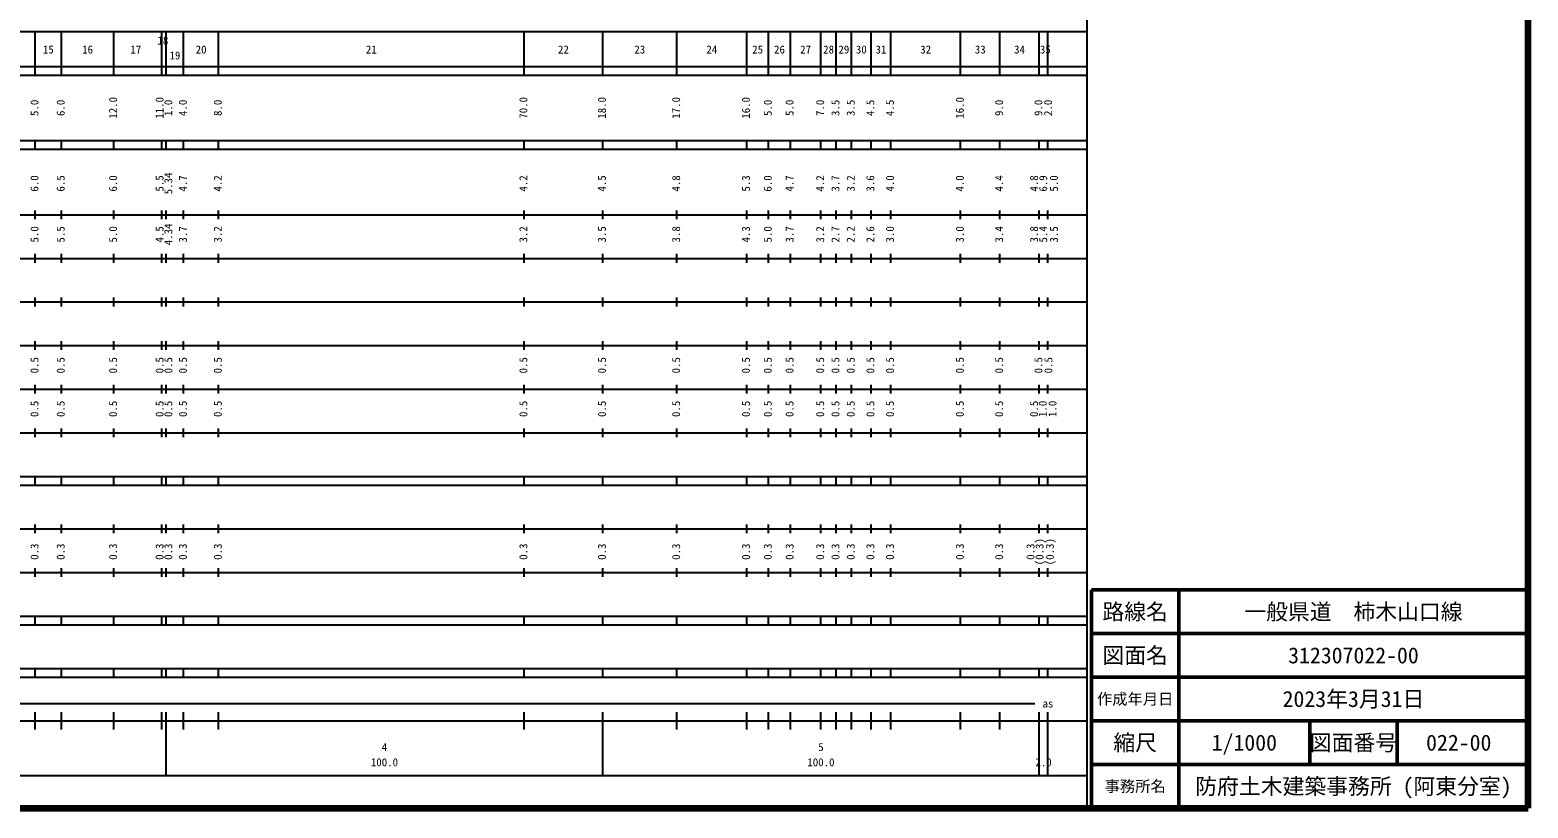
# Model space of a CAD drawing. Units: millimetres on the paper, enlarged 1000 times. Extents: x 40000 to 680000, y 20000 to 380000.
# Drawn here: x 336787 to 680000, y 20000 to 198357 of the extents above; entities that cross this region are included whole.
import ezdxf
from ezdxf.enums import TextEntityAlignment as Align

# ---------------------------------------------------------------- set-up
doc = ezdxf.new("R2010")
doc.units = ezdxf.units.MM
doc.header["$LTSCALE"] = 1000
for name, color, linetype, lineweight in [('M-BGD', 7, 'Continuous', 13), ('M-BGD-HTXT', 7, 'Continuous', 25), ('M-TTL-FRAM', 7, 'Continuous', 13), ('M-TTL-LINE', 2, 'Continuous', 50), ('M-TTL-TXT', 7, 'Continuous', 50)]:
    doc.layers.add(name, color=color, linetype=linetype, lineweight=lineweight)
doc.styles.add('ＭＳ ゴシック', font='')
doc.styles.get('ＭＳ ゴシック').set_extended_font_data('MS Gothic')

msp = doc.modelspace()

# ---------------------------------------------------------------- linework, layer by layer
at = {"layer": 'M-BGD-HTXT'}
for p, q in [((579000, 20000), (579000, 370000)), ((68000, 198000), (579000, 198000)), ((338000, 188000), (338000, 198000)), ((344000, 188000), (344000, 198000)), ((356000, 188000), (356000, 198000)), ((367000, 188000), (367000, 198000)), ((368000, 188000), (368000, 198000)), ((372000, 188000), (372000, 198000)), ((380000, 188000), (380000, 198000)), ((450000, 188000), (450000, 198000)), ((468000, 188000), (468000, 198000)), ((485000, 188000), (485000, 198000)), ((501000, 188000), (501000, 198000)), ((506000, 188000), (506000, 198000)), ((511000, 188000), (511000, 198000)), ((518000, 188000), (518000, 198000)), ((521500, 188000), (521500, 198000)), ((525000, 188000), (525000, 198000)), ((529500, 188000), (529500, 198000)), ((534000, 188000), (534000, 198000)), ((550000, 188000), (550000, 198000)), ((559000, 188000), (559000, 198000)), ((568000, 188000), (568000, 198000)), ((570000, 188000), (570000, 198000)), ((40000, 190000), (579000, 190000)), ((40000, 188000), (579000, 188000)), ((40000, 173000), (579000, 173000)), ((338000, 171000), (338000, 173000)), ((344000, 171000), (344000, 173000)), ((356000, 171000), (356000, 173000)), ((367000, 171000), (367000, 173000)), ((368000, 171000), (368000, 173000)), ((372000, 171000), (372000, 173000)), ((380000, 171000), (380000, 173000)), ((450000, 171000), (450000, 173000)), ((468000, 171000), (468000, 173000)), ((485000, 171000), (485000, 173000)), ((501000, 171000), (501000, 173000)), ((506000, 171000), (506000, 173000)), ((511000, 171000), (511000, 173000)), ((518000, 171000), (518000, 173000)), ((521500, 171000), (521500, 173000)), ((525000, 171000), (525000, 173000)), ((529500, 171000), (529500, 173000)), ((534000, 171000), (534000, 173000)), ((550000, 171000), (550000, 173000)), ((559000, 171000), (559000, 173000)), ((568000, 171000), (568000, 173000)), ((570000, 171000), (570000, 173000)), ((40000, 171000), (579000, 171000)), ((40000, 156000), (579000, 156000)), ((338000, 155000), (338000, 157000)), ((344000, 155000), (344000, 157000)), ((356000, 155000), (356000, 157000)), ((367000, 155000), (367000, 157000)), ((368000, 155000), (368000, 157000)), ((372000, 155000), (372000, 157000)), ((380000, 155000), (380000, 157000)), ((450000, 155000), (450000, 157000)), ((468000, 155000), (468000, 157000)), ((485000, 155000), (485000, 157000)), ((501000, 155000), (501000, 157000)), ((506000, 155000), (506000, 157000)), ((511000, 155000), (511000, 157000)), ((518000, 155000), (518000, 157000)), ((521500, 155000), (521500, 157000)), ((525000, 155000), (525000, 157000)), ((529500, 155000), (529500, 157000)), ((534000, 155000), (534000, 157000)), ((550000, 155000), (550000, 157000)), ((559000, 155000), (559000, 157000)), ((568000, 155000), (568000, 157000)), ((570000, 155000), (570000, 157000)), ((46000, 146000), (579000, 146000)), ((338000, 145000), (338000, 147000)), ((344000, 145000), (344000, 147000)), ((356000, 145000), (356000, 147000)), ((367000, 145000), (367000, 147000)), ((368000, 145000), (368000, 147000)), ((372000, 145000), (372000, 147000)), ((380000, 145000), (380000, 147000)), ((450000, 145000), (450000, 147000)), ((468000, 145000), (468000, 147000)), ((485000, 145000), (485000, 147000)), ((501000, 145000), (501000, 147000)), ((506000, 145000), (506000, 147000)), ((511000, 145000), (511000, 147000)), ((518000, 145000), (518000, 147000)), ((521500, 145000), (521500, 147000)), ((525000, 145000), (525000, 147000)), ((529500, 145000), (529500, 147000)), ((534000, 145000), (534000, 147000)), ((550000, 145000), (550000, 147000)), ((559000, 145000), (559000, 147000)), ((568000, 145000), (568000, 147000)), ((570000, 145000), (570000, 147000)), ((52000, 136000), (579000, 136000)), ((338000, 135000), (338000, 137000)), ((344000, 135000), (344000, 137000)), ((356000, 135000), (356000, 137000)), ((367000, 135000), (367000, 137000)), ((368000, 135000), (368000, 137000)), ((372000, 135000), (372000, 137000)), ((380000, 135000), (380000, 137000)), ((450000, 135000), (450000, 137000)), ((468000, 135000), (468000, 137000)), ((485000, 135000), (485000, 137000)), ((501000, 135000), (501000, 137000)), ((506000, 135000), (506000, 137000)), ((511000, 135000), (511000, 137000)), ((518000, 135000), (518000, 137000)), ((521500, 135000), (521500, 137000)), ((525000, 135000), (525000, 137000)), ((529500, 135000), (529500, 137000)), ((534000, 135000), (534000, 137000)), ((550000, 135000), (550000, 137000)), ((559000, 135000), (559000, 137000)), ((568000, 135000), (568000, 137000)), ((570000, 135000), (570000, 137000)), ((338000, 125000), (338000, 127000)), ((344000, 125000), (344000, 127000)), ((356000, 125000), (356000, 127000)), ((367000, 125000), (367000, 127000)), ((368000, 125000), (368000, 127000)), ((372000, 125000), (372000, 127000)), ((380000, 125000), (380000, 127000)), ((450000, 125000), (450000, 127000)), ((468000, 125000), (468000, 127000)), ((485000, 125000), (485000, 127000)), ((501000, 125000), (501000, 127000)), ((506000, 125000), (506000, 127000)), ((511000, 125000), (511000, 127000)), ((518000, 125000), (518000, 127000)), ((521500, 125000), (521500, 127000)), ((525000, 125000), (525000, 127000)), ((529500, 125000), (529500, 127000)), ((534000, 125000), (534000, 127000)), ((550000, 125000), (550000, 127000)), ((559000, 125000), (559000, 127000)), ((568000, 125000), (568000, 127000)), ((570000, 125000), (570000, 127000)), ((46000, 126000), (579000, 126000)), ((338000, 115000), (338000, 117000)), ((344000, 115000), (344000, 117000)), ((356000, 115000), (356000, 117000)), ((367000, 115000), (367000, 117000)), ((368000, 115000), (368000, 117000)), ((372000, 115000), (372000, 117000)), ((380000, 115000), (380000, 117000)), ((450000, 115000), (450000, 117000)), ((468000, 115000), (468000, 117000)), ((485000, 115000), (485000, 117000)), ((501000, 115000), (501000, 117000)), ((506000, 115000), (506000, 117000)), ((511000, 115000), (511000, 117000)), ((518000, 115000), (518000, 117000)), ((521500, 115000), (521500, 117000)), ((525000, 115000), (525000, 117000)), ((529500, 115000), (529500, 117000)), ((534000, 115000), (534000, 117000)), ((550000, 115000), (550000, 117000)), ((559000, 115000), (559000, 117000)), ((568000, 115000), (568000, 117000)), ((570000, 115000), (570000, 117000)), ((52000, 116000), (579000, 116000)), ((338000, 105000), (338000, 107000)), ((344000, 105000), (344000, 107000)), ((356000, 105000), (356000, 107000)), ((367000, 105000), (367000, 107000)), ((368000, 105000), (368000, 107000)), ((372000, 105000), (372000, 107000)), ((380000, 105000), (380000, 107000)), ((450000, 105000), (450000, 107000)), ((468000, 105000), (468000, 107000)), ((485000, 105000), (485000, 107000)), ((501000, 105000), (501000, 107000)), ((506000, 105000), (506000, 107000)), ((511000, 105000), (511000, 107000)), ((518000, 105000), (518000, 107000)), ((521500, 105000), (521500, 107000)), ((525000, 105000), (525000, 107000)), ((529500, 105000), (529500, 107000)), ((534000, 105000), (534000, 107000)), ((550000, 105000), (550000, 107000)), ((559000, 105000), (559000, 107000)), ((568000, 105000), (568000, 107000)), ((570000, 105000), (570000, 107000)), ((46000, 106000), (579000, 106000)), ((40000, 96000), (579000, 96000)), ((40000, 94000), (579000, 94000)), ((338000, 94000), (338000, 96000)), ((344000, 94000), (344000, 96000)), ((356000, 94000), (356000, 96000)), ((367000, 94000), (367000, 96000)), ((368000, 94000), (368000, 96000)), ((372000, 94000), (372000, 96000)), ((380000, 94000), (380000, 96000)), ((450000, 94000), (450000, 96000)), ((468000, 94000), (468000, 96000)), ((485000, 94000), (485000, 96000)), ((501000, 94000), (501000, 96000)), ((506000, 94000), (506000, 96000)), ((511000, 94000), (511000, 96000)), ((518000, 94000), (518000, 96000)), ((521500, 94000), (521500, 96000)), ((525000, 94000), (525000, 96000)), ((529500, 94000), (529500, 96000)), ((534000, 94000), (534000, 96000)), ((550000, 94000), (550000, 96000)), ((559000, 94000), (559000, 96000)), ((568000, 94000), (568000, 96000)), ((570000, 94000), (570000, 96000)), ((49000, 84000), (579000, 84000)), ((338000, 83000), (338000, 85000)), ((344000, 83000), (344000, 85000)), ((356000, 83000), (356000, 85000)), ((367000, 83000), (367000, 85000)), ((368000, 83000), (368000, 85000)), ((372000, 83000), (372000, 85000)), ((380000, 83000), (380000, 85000)), ((450000, 83000), (450000, 85000)), ((468000, 83000), (468000, 85000)), ((485000, 83000), (485000, 85000)), ((501000, 83000), (501000, 85000)), ((506000, 83000), (506000, 85000)), ((511000, 83000), (511000, 85000)), ((518000, 83000), (518000, 85000)), ((521500, 83000), (521500, 85000)), ((525000, 83000), (525000, 85000)), ((529500, 83000), (529500, 85000)), ((534000, 83000), (534000, 85000)), ((550000, 83000), (550000, 85000)), ((559000, 83000), (559000, 85000)), ((568000, 83000), (568000, 85000)), ((570000, 83000), (570000, 85000)), ((40000, 74000), (579000, 74000)), ((338000, 73000), (338000, 75000)), ((344000, 73000), (344000, 75000)), ((356000, 73000), (356000, 75000)), ((367000, 73000), (367000, 75000)), ((368000, 73000), (368000, 75000)), ((372000, 73000), (372000, 75000)), ((380000, 73000), (380000, 75000)), ((450000, 73000), (450000, 75000)), ((468000, 73000), (468000, 75000)), ((485000, 73000), (485000, 75000)), ((501000, 73000), (501000, 75000)), ((506000, 73000), (506000, 75000)), ((511000, 73000), (511000, 75000)), ((518000, 73000), (518000, 75000)), ((521500, 73000), (521500, 75000)), ((525000, 73000), (525000, 75000)), ((529500, 73000), (529500, 75000)), ((534000, 73000), (534000, 75000)), ((550000, 73000), (550000, 75000)), ((559000, 73000), (559000, 75000)), ((568000, 73000), (568000, 75000)), ((570000, 73000), (570000, 75000)), ((40000, 64000), (579000, 64000)), ((40000, 62000), (579000, 62000)), ((338000, 62000), (338000, 64000)), ((344000, 62000), (344000, 64000)), ((356000, 62000), (356000, 64000)), ((367000, 62000), (367000, 64000)), ((368000, 62000), (368000, 64000)), ((372000, 62000), (372000, 64000)), ((380000, 62000), (380000, 64000)), ((450000, 62000), (450000, 64000)), ((468000, 62000), (468000, 64000)), ((485000, 62000), (485000, 64000)), ((501000, 62000), (501000, 64000)), ((506000, 62000), (506000, 64000)), ((511000, 62000), (511000, 64000)), ((518000, 62000), (518000, 64000)), ((521500, 62000), (521500, 64000)), ((525000, 62000), (525000, 64000)), ((529500, 62000), (529500, 64000)), ((534000, 62000), (534000, 64000)), ((550000, 62000), (550000, 64000)), ((559000, 62000), (559000, 64000)), ((568000, 62000), (568000, 64000)), ((570000, 62000), (570000, 64000)), ((40000, 52000), (579000, 52000)), ((338000, 50000), (338000, 52000)), ((344000, 50000), (344000, 52000)), ((356000, 50000), (356000, 52000)), ((367000, 50000), (367000, 52000)), ((368000, 50000), (368000, 52000)), ((372000, 50000), (372000, 52000)), ((380000, 50000), (380000, 52000)), ((450000, 50000), (450000, 52000)), ((468000, 50000), (468000, 52000)), ((485000, 50000), (485000, 52000)), ((501000, 50000), (501000, 52000)), ((506000, 50000), (506000, 52000)), ((511000, 50000), (511000, 52000)), ((518000, 50000), (518000, 52000)), ((521500, 50000), (521500, 52000)), ((525000, 50000), (525000, 52000)), ((529500, 50000), (529500, 52000)), ((534000, 50000), (534000, 52000)), ((550000, 50000), (550000, 52000)), ((559000, 50000), (559000, 52000)), ((568000, 50000), (568000, 52000)), ((570000, 50000), (570000, 52000)), ((40000, 50000), (579000, 50000)), ((71000, 44000), (567000, 44000)), ((338000, 38000), (338000, 42000)), ((344000, 38000), (344000, 42000)), ((356000, 38000), (356000, 42000)), ((367000, 38000), (367000, 42000)), ((368000, 27500), (368000, 42000)), ((372000, 38000), (372000, 42000)), ((380000, 38000), (380000, 42000)), ((450000, 38000), (450000, 42000)), ((468000, 27500), (468000, 42000)), ((485000, 38000), (485000, 42000)), ((501000, 38000), (501000, 42000)), ((506000, 38000), (506000, 42000)), ((511000, 38000), (511000, 42000)), ((518000, 38000), (518000, 42000)), ((521500, 38000), (521500, 42000)), ((525000, 38000), (525000, 42000)), ((529500, 38000), (529500, 42000)), ((534000, 38000), (534000, 42000)), ((550000, 38000), (550000, 42000)), ((559000, 38000), (559000, 42000)), ((568000, 27500), (568000, 42000)), ((570000, 27500), (570000, 42000)), ((40000, 40000), (579000, 40000)), ((68000, 27500), (579000, 27500))]:
    msp.add_line(p, q, dxfattribs=at)
at = {"layer": 'M-TTL-FRAM', "color": 2, "lineweight": 140}
for p, q in [((680000, 20000), (680000, 380000)), ((40000, 20000), (680000, 20000))]:
    msp.add_line(p, q, dxfattribs=at)
at = {"layer": 'M-TTL-LINE'}
for p, q in [((680000, 70000), (580000, 70000)), ((580000, 70000), (580000, 20000))]:
    msp.add_line(p, q, dxfattribs=at)
at = {"layer": 'M-TTL-TXT'}
for p, q in [((600000, 70000), (600000, 20000)), ((680000, 60000), (580000, 60000)), ((680000, 50000), (580000, 50000)), ((680000, 40000), (580000, 40000)), ((630000, 40000), (630000, 30000)), ((650000, 40000), (650000, 30000)), ((680000, 30000), (580000, 30000))]:
    msp.add_line(p, q, dxfattribs=at)

# ---------------------------------------------------------------- texts
at = {"layer": 'M-BGD', "style": 'ＭＳ ゴシック'}
for s, height, p in [('路線名', 3666, (590000, 65000)), ('路線名', 3666, (590000, 65000)), ('一般県道\u3000柿木山口線', 3666, (640000, 65000)), ('図面名', 3666, (590000, 55000)), ('図面名', 3666, (590000, 55000)), ('312307022-00', 3666, (640000, 55000)), ('作成年月日', 2566, (590000, 45000)), ('作成年月日', 2566, (590000, 45000)), ('2023年3月31日', 3666, (640000, 45000)), ('縮尺', 3666, (590000, 35000)), ('縮尺', 3666, (590000, 35000)), ('1/1000', 3666, (615000, 35000)), ('図面番号', 3666, (640000, 35000)), ('図面番号', 3666, (640000, 35000)), ('022-00', 3666, (664125, 35000)), ('事務所名', 2566, (590000, 25000)), ('事務所名', 2566, (590000, 25000)), ('防府土木建築事務所 (阿東分室)', 3666, (640000, 25000))]:
    msp.add_text(s, height=height, dxfattribs=at).set_placement(p, align=Align.MIDDLE_CENTER)
at = {"layer": 'M-BGD-HTXT', "style": 'ＭＳ ゴシック'}
for s, p in [('18', (367243, 194459)), ('15', (341000, 192405)), ('16', (350000, 192405)), ('17', (361041, 192405)), ('19', (370000, 191052)), ('20', (376000, 192405)), ('21', (415000, 192405)), ('22', (459000, 192405)), ('23', (476500, 192405)), ('24', (493000, 192405)), ('25', (503500, 192405)), ('26', (508500, 192405)), ('27', (514500, 192405)), ('28', (519750, 192405)), ('29', (523250, 192405)), ('30', (527250, 192405)), ('31', (531750, 192405)), ('32', (542000, 192405)), ('33', (554500, 192405)), ('34', (563500, 192405)), ('35', (569406, 192405)), ('as', (570000, 42500)), ('4', (418000, 32523)), ('5', (518000, 32523)), ('100.0', (418000, 29033)), ('100.0', (518000, 29033)), ('2.0', (569000, 29033))]:
    msp.add_text(s, height=1833, dxfattribs=at).set_placement(p, align=Align.BOTTOM_CENTER)
for s, p in [('5.0', (339280, 180500)), ('6.0', (345280, 180500)), ('12.0', (357280, 180500)), ('11.0', (367935, 180500)), ('1.0', (369941, 180500)), ('4.0', (373280, 180500)), ('8.0', (381280, 180500)), ('70.0', (451280, 180500)), ('18.0', (469280, 180500)), ('17.0', (486280, 180500)), ('16.0', (502280, 180500)), ('5.0', (507280, 180500)), ('5.0', (512280, 180500)), ('7.0', (519280, 180500)), ('3.5', (522780, 180500)), ('3.5', (526280, 180500)), ('4.5', (530780, 180500)), ('4.5', (535280, 180500)), ('16.0', (551280, 180500)), ('9.0', (560280, 180500)), ('9.0', (569280, 180500)), ('2.0', (571498, 180500)), ('6.0', (339280, 163174)), ('6.5', (345280, 163174)), ('6.0', (357280, 163174)), ('5.5', (367935, 163174)), ('5.34', (369941, 163174)), ('4.7', (373280, 163174)), ('4.2', (381280, 163174)), ('4.2', (451280, 163174)), ('4.5', (469280, 163174)), ('4.8', (486280, 163174)), ('5.3', (502280, 163174)), ('6.0', (507280, 163174)), ('4.7', (512280, 163174)), ('4.2', (519280, 163174)), ('3.7', (522780, 163174)), ('3.2', (526280, 163174)), ('3.6', (530780, 163174)), ('4.0', (535280, 163174)), ('4.0', (551280, 163174)), ('4.4', (560280, 163174)), ('4.8', (568280, 163174)), ('6.9', (570378, 163174)), ('5.0', (572834, 163174)), ('5.0', (339280, 151500)), ('5.5', (345280, 151500)), ('5.0', (357280, 151500)), ('4.5', (367935, 151500)), ('4.34', (369941, 151500)), ('3.7', (373280, 151500)), ('3.2', (381280, 151500)), ('3.2', (451280, 151500)), ('3.5', (469280, 151500)), ('3.8', (486280, 151500)), ('4.3', (502280, 151500)), ('5.0', (507280, 151500)), ('3.7', (512280, 151500)), ('3.2', (519280, 151500)), ('2.7', (522780, 151500)), ('2.2', (526280, 151500)), ('2.6', (530780, 151500)), ('3.0', (535280, 151500)), ('3.0', (551280, 151500)), ('3.4', (560280, 151500)), ('3.8', (568280, 151500)), ('5.4', (570378, 151500)), ('3.5', (572834, 151500)), ('0.5', (339280, 121500)), ('0.5', (345280, 121500)), ('0.5', (357280, 121500)), ('0.5', (367935, 121500)), ('0.5', (369941, 121500)), ('0.5', (373280, 121500)), ('0.5', (381280, 121500)), ('0.5', (451280, 121500)), ('0.5', (469280, 121500)), ('0.5', (486280, 121500)), ('0.5', (502280, 121500)), ('0.5', (507280, 121500)), ('0.5', (512280, 121500)), ('0.5', (519280, 121500)), ('0.5', (522780, 121500)), ('0.5', (526280, 121500)), ('0.5', (530780, 121500)), ('0.5', (535280, 121500)), ('0.5', (551280, 121500)), ('0.5', (560280, 121500)), ('0.5', (569280, 121500)), ('0.5', (571581, 121500)), ('0.5', (339280, 111500)), ('0.5', (345280, 111500)), ('0.5', (357280, 111500)), ('0.5', (367935, 111500)), ('0.5', (369941, 111500)), ('0.5', (373280, 111500)), ('0.5', (381280, 111500)), ('0.5', (451280, 111500)), ('0.5', (469280, 111500)), ('0.5', (486280, 111500)), ('0.5', (502280, 111500)), ('0.5', (507280, 111500)), ('0.5', (512280, 111500)), ('0.5', (519280, 111500)), ('0.5', (522780, 111500)), ('0.5', (526280, 111500)), ('0.5', (530780, 111500)), ('0.5', (535280, 111500)), ('0.5', (551280, 111500)), ('0.5', (560280, 111500)), ('0.5', (568280, 111500)), ('1.0', (570267, 111500)), ('1.0', (572510, 111500)), ('0.3', (339280, 78764)), ('0.3', (345280, 78764)), ('0.3', (357280, 78764)), ('0.3', (367935, 78764)), ('0.3', (369941, 78764)), ('0.3', (373280, 78764)), ('0.3', (381280, 78764)), ('0.3', (451280, 78764)), ('0.3', (469280, 78764)), ('0.3', (486280, 78764)), ('0.3', (502280, 78764)), ('0.3', (507280, 78764)), ('0.3', (512280, 78764)), ('0.3', (519280, 78764)), ('0.3', (522780, 78764)), ('0.3', (526280, 78764)), ('0.3', (530780, 78764)), ('0.3', (535280, 78764)), ('0.3', (551280, 78764)), ('0.3', (560280, 78764)), ('0.3', (567464, 78764)), ('(0.3)', (569537, 78764)), ('(0.3)', (571896, 78764))]:
    msp.add_text(s, height=1833, rotation=90, dxfattribs=at).set_placement(p, align=Align.BOTTOM_CENTER)

doc.saveas('drawing.dxf')
